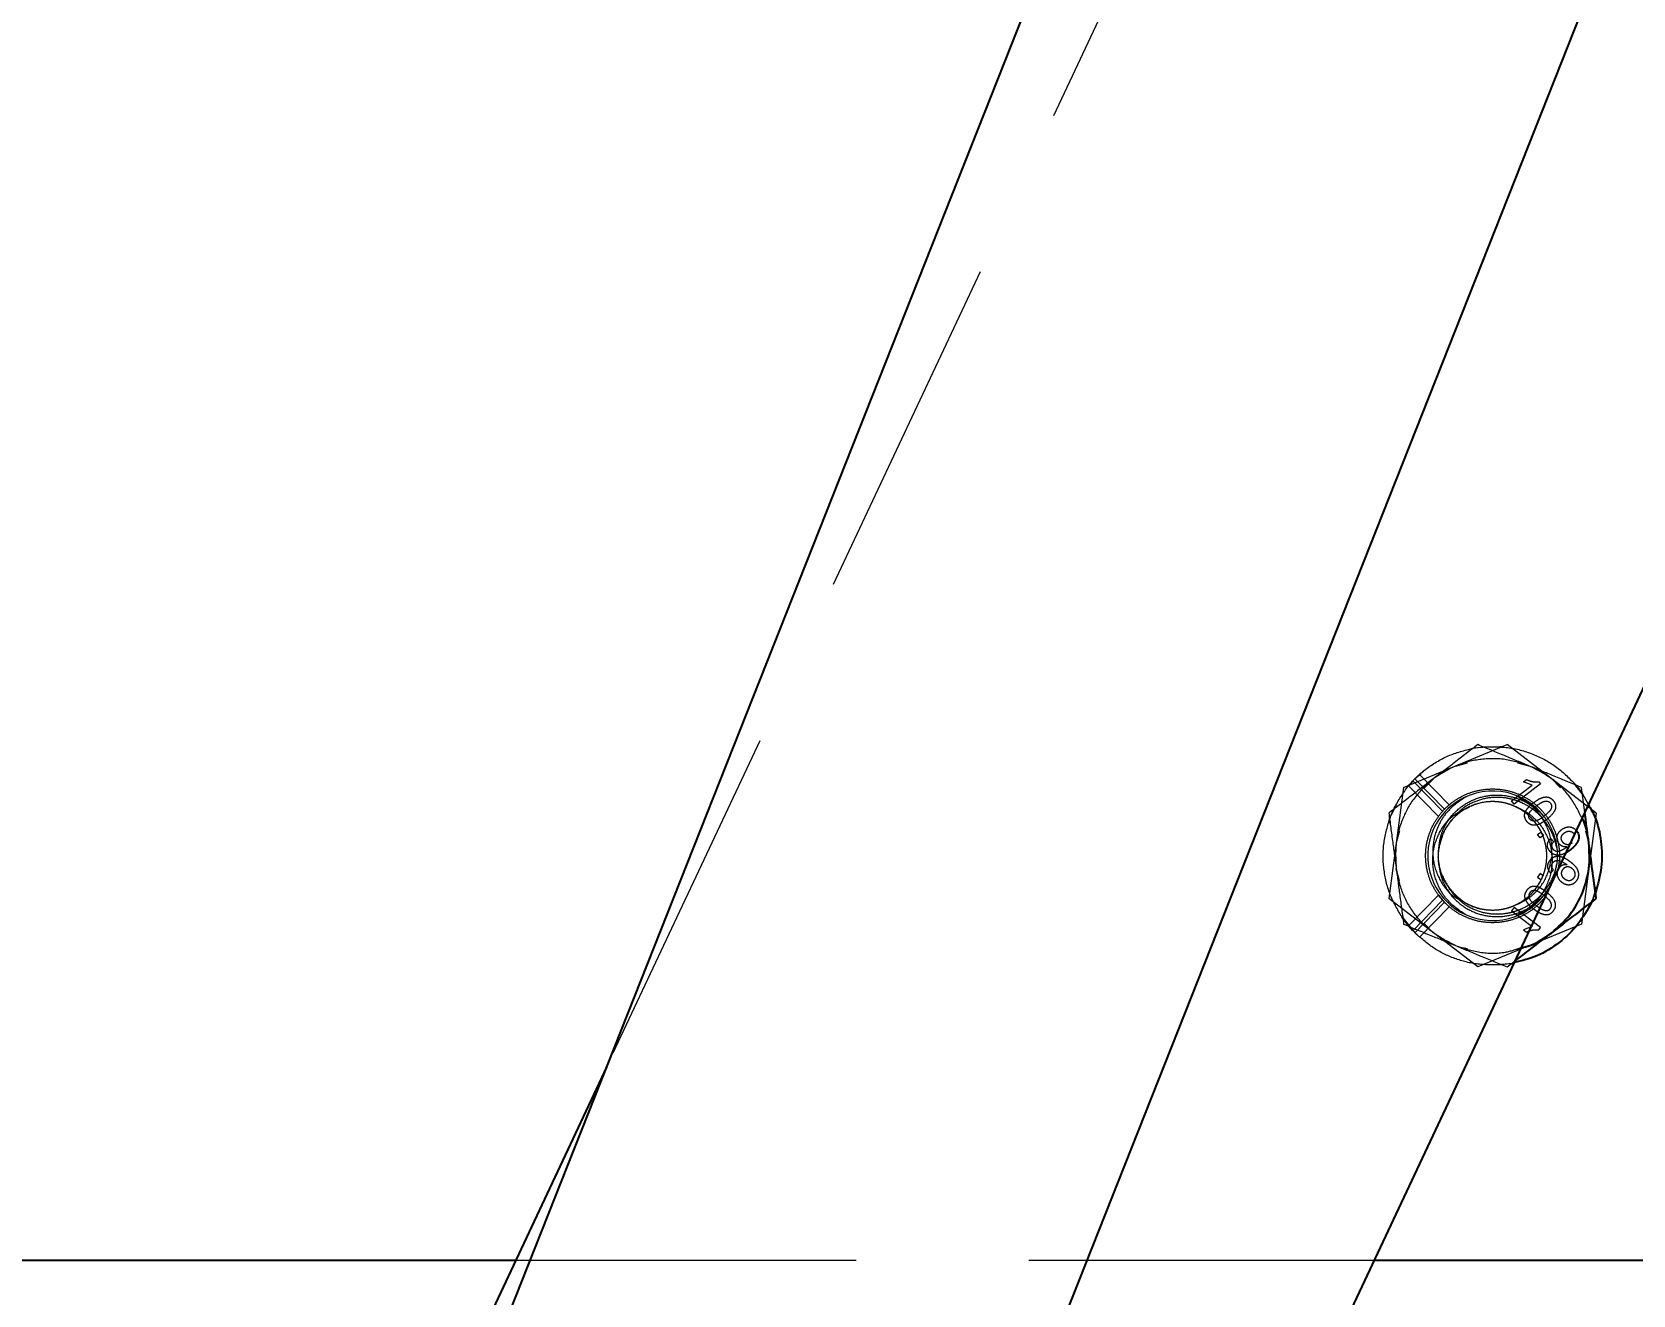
# Model space of a CAD drawing. Header units: millimetres. Extents: x 861 to 27901, y 673 to 17923.
# Drawn here: x 11227.5 to 11423.4, y 5844.6 to 5999.2 of the extents above; entities that cross this region are included whole.
import ezdxf

# ---------------------------------------------------------------- set-up
doc = ezdxf.new("R2010")
doc.units = ezdxf.units.MM
doc.header["$LTSCALE"] = 33.3
doc.linetypes.add('HIDDEN', pattern=[1.905, 1.27, -0.635])
doc.layers.add('CAPA_1', color=7, linetype='Continuous')
doc.styles.add('SLDTEXTSTYLE0', font='TXT', dxfattribs={"width": 0.75})
doc.dimstyles.new('SLDDIMSTYLE0', dxfattribs={"dimtxt": 66.6, "dimasz": 66.6, "dimexe": 0, "dimexo": 0.0625, "dimgap": 16.65, "dimtad": 2, "dimdec": 0, "dimlfac": 1.261261, "dimrnd": 1e-09, "dimzin": 12, "dimdsep": 46, "dimtxsty": 'SLDTEXTSTYLE0', "dimsah": 1, "dimcen": 0.09, "dimadec": 0, "dimazin": 3, "dimtfac": 1, "dimtdec": 0, "dimtofl": 0, "dimtmove": 0, "dimatfit": 3, "dimfxl": 1, "dimfrac": 2, "dimtolj": 1, "dimtzin": 12, "dimarcsym": 0})

# ---------------------------------------------------------------- blocks, each defined once
blk = doc.blocks.new('_D_13')
at = {"layer": 'CAPA_1', "transparency": 16777216}
for p, q in [((9823.17, 6912.25), (14695.32, 6912.25)), ((14662.02, 6912.25), (14662.02, 5357.98)), ((14240.18, 5357.98), (14695.32, 5357.98))]:
    blk.add_line(p, q, dxfattribs=at)
for points in [[(14662.02, 6912.25), (14651.77, 6845.65), (14672.27, 6845.65)], [(14662.02, 5357.98), (14672.27, 5424.58), (14651.77, 5424.58)]]:
    blk.add_solid(points, dxfattribs=at)
at = {"layer": 'CAPA_1', "transparency": 16777216, "insert": (14576.17, 6036.69), "char_height": 66.6, "attachment_point": 1, "rotation": 90, "style": 'SLDTEXTSTYLE0'}
blk.add_mtext('1960', dxfattribs=at)

msp = doc.modelspace()

# ---------------------------------------------------------------- linework, layer by layer
at = {"color": 7, "linetype": 'Continuous', "lineweight": 25}
for p, q in [((11596.3, 6626.54), (11245.93, 5741.55)), ((11304.91, 5718.2), (11521.36, 6264.93)), ((11340.31, 5739.28), (11564.5, 6216.49)), ((11415.82, 5899.14), (11415.22, 5898.74)), ((11415.98, 5899.93), (11415.71, 5899.77)), ((11297.77, 5872.48), (11254.19, 5779.73)), ((11286.64, 5848.8), (11073.24, 5848.8)), ((11774.92, 5848.8), (11391.76, 5848.8))]:
    msp.add_line(p, q, dxfattribs=at)
at = {"color": 1, "linetype": 'HIDDEN', "lineweight": 18}
for p, q in [((11478.39, 6256.94), (11297.77, 5872.48)), ((11395.36, 5906.73), (11408.05, 5911.97)), ((11404.14, 5911.57), (11403.26, 5911.35)), ((11403.86, 5911.53), (11405.09, 5911.69)), ((11405.74, 5911.67), (11404.4, 5911.6)), ((11407.39, 5911.69), (11407.13, 5911.69)), ((11418.94, 5903.59), (11408.05, 5911.97)), ((11401.71, 5909.35), (11403.19, 5909.75)), ((11409.29, 5909.75), (11410.79, 5909.34)), ((11396.49, 5907.53), (11395.96, 5906.93)), ((11399.62, 5903.18), (11395.96, 5906.93)), ((11396.49, 5907.53), (11396.11, 5907.04)), ((11400.13, 5903.81), (11396.49, 5907.53)), ((11397.5, 5908.4), (11396.72, 5907.77)), ((11396.72, 5907.77), (11397.3, 5908.32)), ((11400.35, 5904.05), (11396.72, 5907.77)), ((11397.77, 5908.67), (11397.3, 5908.32)), ((11397.3, 5908.32), (11400.94, 5904.6)), ((11399, 5907.79), (11397.9, 5906.69)), ((11408.56, 5905.09), (11411.08, 5907.02)), ((11412.11, 5907.16), (11408.88, 5904.67)), ((11410.03, 5907.4), (11410.41, 5907.69)), ((11411.08, 5907.02), (11410.03, 5907.4)), ((11411.9, 5907.42), (11412.11, 5907.16)), ((11413.49, 5907.78), (11414.58, 5906.69)), ((11417.36, 5905.76), (11416.25, 5907.2)), ((11416.46, 5907.01), (11417.22, 5906.02)), ((11395.36, 5906.73), (11393.54, 5893.12)), ((11408.88, 5904.67), (11408.56, 5905.09)), ((11417.53, 5903.65), (11417.12, 5906.73)), ((11417.22, 5906.02), (11417.98, 5904.6)), ((11393.72, 5903.08), (11393.51, 5902.32)), ((11393.64, 5902.88), (11394.12, 5904.03)), ((11394.45, 5904.56), (11393.81, 5903.3)), ((11400.35, 5904.05), (11400.94, 5904.6)), ((11400.94, 5904.6), (11401.07, 5904.69)), ((11403.7, 5904.47), (11403.85, 5904.55)), ((11410.63, 5904.92), (11411.08, 5904.64)), ((11411.26, 5904.47), (11411.08, 5904.64)), ((11418.94, 5903.59), (11417.12, 5889.98)), ((11394.85, 5901.41), (11394.45, 5899.93)), ((11411.75, 5900.95), (11412.16, 5901.27)), ((11412.16, 5901.27), (11412.48, 5900.85)), ((11417.63, 5901.41), (11418.03, 5899.91)), ((11412.07, 5900.54), (11411.75, 5900.95)), ((11412.48, 5900.85), (11412.07, 5900.54)), ((11413.36, 5900.48), (11413.72, 5900.1)), ((11415.28, 5899.38), (11415.36, 5899.44)), ((11413.9, 5896.45), (11414.1, 5897.33)), ((11415.28, 5897.33), (11415.36, 5897.27)), ((11394.85, 5895.3), (11394.45, 5896.8)), ((11412.07, 5896.18), (11411.75, 5895.76)), ((11411.75, 5895.76), (11412.16, 5895.44)), ((11412.48, 5895.86), (11412.07, 5896.18)), ((11413.36, 5896.23), (11413.72, 5896.62)), ((11418.03, 5896.79), (11417.63, 5895.3)), ((11399.62, 5893.54), (11395.96, 5889.78)), ((11400.48, 5892.56), (11399.59, 5893.58)), ((11399.62, 5893.54), (11400.13, 5892.91)), ((11400.87, 5894.53), (11401.24, 5894.01)), ((11418.84, 5893.83), (11418.37, 5892.68)), ((11418.57, 5893.17), (11418.98, 5894.46)), ((11404.43, 5884.74), (11393.54, 5893.12)), ((11400.13, 5892.91), (11396.49, 5889.18)), ((11400.35, 5892.66), (11396.72, 5888.94)), ((11397.3, 5888.39), (11400.94, 5892.11)), ((11400.35, 5892.66), (11400.94, 5892.11)), ((11408.88, 5892.04), (11408.56, 5891.63)), ((11408.56, 5891.63), (11411.08, 5889.69)), ((11412.11, 5889.56), (11408.88, 5892.04)), ((11410.79, 5891.91), (11411.32, 5892.28)), ((11412.21, 5893.14), (11411.08, 5892.07)), ((11418.04, 5892.16), (11418.47, 5892.93)), ((11395.24, 5890.74), (11396.79, 5888.88)), ((11395.96, 5889.78), (11395.26, 5890.69)), ((11396.49, 5889.18), (11395.96, 5889.78)), ((11398.99, 5888.93), (11397.9, 5890.02)), ((11417.12, 5889.98), (11404.43, 5884.74)), ((11411.08, 5889.69), (11410.03, 5889.31)), ((11410.03, 5889.31), (11410.41, 5889.02)), ((11411.9, 5889.29), (11412.11, 5889.56)), ((11396.72, 5888.94), (11397.3, 5888.39)), ((11410.77, 5887.36), (11409.29, 5886.97)), ((11408.05, 5884.74), (11408.99, 5885.46)), ((11406.87, 5885.03), (11408.7, 5885.21)), ((11408.62, 5885.18), (11407.39, 5885.02)), ((11408.89, 5885.27), (11408.62, 5885.18)), ((11391.76, 5848.8), (11286.64, 5848.8))]:
    msp.add_line(p, q, dxfattribs=at)
msp.add_arc((11406.24, 5898.36), 7.93, 37.5876, 307.5876, dxfattribs=at)
for points in [[(11394.12, 5904.03), (11394.63, 5904.96), (11395.67, 5906.83), (11398.01, 5909.05), (11400.75, 5910.74), (11402.82, 5911.27), (11403.86, 5911.53)], [(11405.09, 5911.69), (11406.16, 5911.71), (11408.29, 5911.75), (11411.39, 5910.84), (11414.22, 5909.3), (11415.71, 5907.77), (11416.46, 5907.01)], [(11410.77, 5909.35), (11409.78, 5909.67), (11407.8, 5910.32), (11404.65, 5910.26), (11401.6, 5909.49), (11399.86, 5908.35), (11398.99, 5907.78)], [(11398.99, 5907.78), (11398.21, 5907.08), (11396.66, 5905.69), (11395.14, 5902.94), (11394.27, 5899.9), (11394.39, 5897.83), (11394.45, 5896.79)], [(11400.98, 5894.31), (11400.53, 5895.05), (11399.62, 5896.55), (11399.49, 5899.24), (11400.33, 5901.75), (11402.08, 5903.76), (11404.47, 5904.93), (11407.12, 5905.11), (11409.64, 5904.26), (11411.64, 5902.51), (11412.82, 5900.13), (11413, 5897.48), (11412.15, 5894.96), (11410.4, 5892.96), (11408.01, 5891.77), (11405.37, 5891.61), (11402.81, 5892.42), (11401.59, 5893.68), (11400.98, 5894.31)], [(11412.52, 5903.19), (11412.82, 5902.76), (11413.41, 5901.9), (11413.94, 5900.42), (11414.22, 5898.88), (11414.14, 5897.84), (11414.1, 5897.32)], [(11395.26, 5890.69), (11394.71, 5891.61), (11393.61, 5893.44), (11392.86, 5896.57), (11392.77, 5899.8), (11393.35, 5901.85), (11393.64, 5902.88)], [(11400.98, 5894.31), (11400.73, 5894.67), (11400.24, 5895.39), (11399.79, 5896.62), (11399.56, 5897.92), (11399.62, 5898.79), (11399.66, 5899.23)], [(11401.71, 5887.36), (11400.78, 5887.83), (11398.92, 5888.77), (11396.72, 5891.03), (11395.1, 5893.73), (11394.67, 5895.77), (11394.45, 5896.79)], [(11407.39, 5885.02), (11406.41, 5885), (11404.45, 5884.95), (11401.59, 5885.7), (11398.92, 5886.98), (11397.46, 5888.29), (11396.72, 5888.94)]]:
    msp.add_open_spline(points, degree=3, dxfattribs=at)
for points, knots in [([(11404.43, 5911.97), (11403.48, 5911.24), (11401.69, 5909.86), (11399.85, 5908.44), (11398.99, 5907.78)], [0, 0, 0, 0, 0.532771, 1, 1, 1, 1]), ([(11410.77, 5909.35), (11409.77, 5909.76), (11407.62, 5910.65), (11405.54, 5911.51), (11404.43, 5911.97)], [0, 0, 0, 0, 0.467229, 1, 1, 1, 1]), ([(11417.2, 5902.95), (11416.74, 5903.87), (11415.8, 5905.71), (11413.55, 5907.94), (11411.7, 5908.88), (11410.77, 5909.35)], [0, 0, 0, 0, 0.330911, 0.665456, 1, 1, 1, 1]), ([(11417.12, 5906.73), (11416.01, 5907.19), (11413.93, 5908.05), (11411.78, 5908.94), (11410.77, 5909.35)], [0, 0, 0, 0, 0.532771, 1, 1, 1, 1]), ([(11398.99, 5907.78), (11398.12, 5907.12), (11396.28, 5905.7), (11394.5, 5904.32), (11393.54, 5903.59)], [0, 0, 0, 0, 0.467229, 1, 1, 1, 1]), ([(11410.41, 5907.69), (11410.65, 5907.59), (11411.13, 5907.39), (11411.65, 5907.41), (11411.9, 5907.42)], [0, 0, 0, 0, 0.500866, 1, 1, 1, 1]), ([(11399.62, 5893.54), (11399.33, 5893.98), (11398.76, 5894.86), (11398.25, 5896.36), (11398.01, 5897.92), (11398.08, 5899.5), (11398.45, 5901.03), (11399.1, 5902.47), (11400.02, 5903.76), (11401.16, 5904.85), (11402.49, 5905.69), (11403.96, 5906.28), (11405.51, 5906.56), (11407.09, 5906.55), (11408.64, 5906.24), (11410.1, 5905.64), (11411.42, 5904.77), (11412.55, 5903.66), (11413.44, 5902.36), (11414.08, 5900.91), (11414.41, 5899.37), (11414.48, 5897.89), (11414.29, 5896.96), (11414.2, 5896.54)], [0, 0, 0, 0, 0.048061, 0.096122, 0.144184, 0.192245, 0.240306, 0.288367, 0.336428, 0.38449, 0.432551, 0.480612, 0.528673, 0.576735, 0.624796, 0.672857, 0.720918, 0.768979, 0.817041, 0.865102, 0.913163, 0.961224, 1, 1, 1, 1]), ([(11403, 5905.59), (11402.25, 5905.09), (11400.98, 5904.24), (11399.63, 5902.29), (11398.88, 5900.12), (11398.89, 5897.55), (11399.81, 5895.18), (11401.13, 5893.47), (11402.26, 5892.96), (11402.61, 5892.8)], [0, 0, 0, 0, 0.172544, 0.287961, 0.445426, 0.6059, 0.76529, 0.926774, 1, 1, 1, 1]), ([(11399.66, 5899.23), (11399.71, 5899.69), (11399.81, 5900.61), (11400.42, 5902.18), (11401.54, 5903.74), (11403.28, 5905.03), (11405.26, 5905.74), (11407.36, 5905.88), (11409.41, 5905.42), (11411.2, 5904.51), (11412.11, 5903.6), (11412.52, 5903.19)], [0, 0, 0, 0, 0.081677, 0.161349, 0.291035, 0.413148, 0.534221, 0.654765, 0.776346, 0.898839, 1, 1, 1, 1]), ([(11400.98, 5894.31), (11401.17, 5894.07), (11401.66, 5893.49), (11402.37, 5892.93), (11403.02, 5892.54), (11403.48, 5892.31), (11404.06, 5892.07), (11404.5, 5891.94), (11404.74, 5891.89), (11404.74, 5891.89), (11404.74, 5891.89), (11404.74, 5891.89), (11404.74, 5891.89), (11404.75, 5891.88), (11404.75, 5891.88), (11404.77, 5891.88), (11404.8, 5891.87), (11404.87, 5891.86), (11405.08, 5891.82), (11405.79, 5891.7), (11406.6, 5891.7), (11407.39, 5891.81), (11407.84, 5891.9), (11408.35, 5892.05), (11408.8, 5892.22), (11409.07, 5892.35), (11409.34, 5892.48), (11409.68, 5892.67), (11410.16, 5892.98), (11410.61, 5893.34), (11411, 5893.71), (11411.38, 5894.14), (11411.77, 5894.65), (11412.07, 5895.16), (11412.24, 5895.5), (11412.36, 5895.78), (11412.51, 5896.14), (11412.68, 5896.69), (11412.8, 5897.25), (11412.87, 5897.85), (11412.89, 5898.44), (11412.86, 5899), (11412.79, 5899.47), (11412.72, 5899.81), (11412.67, 5900.01), (11412.61, 5900.26), (11412.49, 5900.63), (11412.28, 5901.13), (11412.07, 5901.55), (11411.85, 5901.91), (11411.51, 5902.42), (11410.96, 5903.07), (11410.17, 5903.74), (11409.39, 5904.22), (11408.65, 5904.56), (11407.96, 5904.79), (11407.25, 5904.93), (11406.54, 5905), (11405.31, 5904.99), (11403.55, 5904.57), (11401.62, 5903.3), (11400.18, 5901.46), (11399.83, 5899.97), (11399.66, 5899.23)], [0, 0, 0, 0, 0.025018, 0.062505, 0.073457, 0.087536, 0.104741, 0.12507, 0.12508, 0.125088, 0.125103, 0.125129, 0.125176, 0.125264, 0.125429, 0.125753, 0.126422, 0.127908, 0.131491, 0.144058, 0.187539, 0.197474, 0.209566, 0.225509, 0.240805, 0.248969, 0.250106, 0.265748, 0.281391, 0.297034, 0.312676, 0.325838, 0.344007, 0.365974, 0.374124, 0.375253, 0.390902, 0.40655, 0.422199, 0.437847, 0.456199, 0.471384, 0.483402, 0.495485, 0.499868, 0.500438, 0.516867, 0.531646, 0.544773, 0.556248, 0.566071, 0.595236, 0.625559, 0.651348, 0.670843, 0.691622, 0.711565, 0.729805, 0.750654, 0.81299, 0.875327, 0.937663, 1, 1, 1, 1]), ([(11414.1, 5899.39), (11414.01, 5899.76), (11413.83, 5900.51), (11413.39, 5901.45), (11412.89, 5902.28), (11412.31, 5903.04), (11411.37, 5903.96), (11410.4, 5904.59), (11409.54, 5904.98), (11409.06, 5905.16), (11408.53, 5905.31), (11407.51, 5905.52), (11405.98, 5905.57), (11404.03, 5905.05), (11402.46, 5904.18), (11401.78, 5903.34), (11401.53, 5903.03)], [0, 0, 0, 0, 0.069953, 0.139917, 0.190193, 0.248551, 0.31488, 0.430247, 0.459214, 0.488206, 0.524206, 0.559732, 0.679274, 0.802425, 0.926677, 1, 1, 1, 1]), ([(11413.5, 5898.46), (11413.51, 5898.96), (11413.53, 5900.35), (11412.81, 5902.34), (11411.33, 5904.41), (11409.91, 5905.26), (11409.09, 5905.75)], [0, 0, 0, 0, 0.165547, 0.4587197, 0.6853048, 1, 1, 1, 1]), ([(11411.27, 5904.86), (11411.46, 5905), (11411.83, 5905.27), (11412.37, 5905.52), (11412.83, 5905.58), (11413.17, 5905.52), (11413.47, 5905.35), (11413.63, 5905.18), (11413.7, 5905.09)], [0, 0, 0, 0, 0.250482, 0.500346, 0.631705, 0.750221, 0.874987, 1, 1, 1, 1]), ([(11411.59, 5904.45), (11411.77, 5904.58), (11412.04, 5904.78), (11412.44, 5905), (11412.66, 5905.04), (11412.77, 5905.06)], [0, 0, 0, 0, 0.500372, 0.750515, 1, 1, 1, 1]), ([(11412.77, 5905.06), (11412.83, 5905.06), (11412.93, 5905.06), (11413.09, 5905.01), (11413.22, 5904.93), (11413.29, 5904.85), (11413.33, 5904.81)], [0, 0, 0, 0, 0.250158, 0.500156, 0.750032, 1, 1, 1, 1]), ([(11413.7, 5905.09), (11413.77, 5904.99), (11413.9, 5904.8), (11413.98, 5904.46), (11413.95, 5904.11), (11413.66, 5903.48), (11413.22, 5903.1), (11412.86, 5902.79)], [0, 0, 0, 0, 0.125373, 0.250644, 0.375698, 0.501113, 1, 1, 1, 1]), ([(11393.54, 5903.59), (11393.7, 5902.4), (11394, 5900.17), (11394.31, 5897.86), (11394.45, 5896.79)], [0, 0, 0, 0, 0.532771, 1, 1, 1, 1]), ([(11403, 5891.12), (11402.25, 5891.62), (11400.98, 5892.47), (11399.63, 5894.42), (11398.88, 5896.6), (11398.89, 5899.15), (11399.8, 5901.54), (11401.35, 5903.44), (11402.77, 5904.05), (11403.41, 5904.32)], [0, 0, 0, 0, 0.163193, 0.272354, 0.421286, 0.573063, 0.723815, 0.876546, 1, 1, 1, 1]), ([(11408.95, 5904.42), (11409.37, 5904.24), (11410.21, 5903.89), (11411.65, 5902.79), (11412.98, 5900.99), (11413.58, 5898.72), (11413.51, 5896.43), (11412.81, 5894.37), (11411.32, 5892.3), (11409.91, 5891.45), (11409.09, 5890.96)], [0, 0, 0, 0, 0.079497, 0.158991, 0.315135, 0.461945, 0.560322, 0.714796, 0.834185, 1, 1, 1, 1]), ([(11410.43, 5902.57), (11410.34, 5902.72), (11410.2, 5902.93), (11410.16, 5903.24), (11410.17, 5903.41), (11410.18, 5903.49), (11410.19, 5903.53)], [0, 0, 0, 0, 0.498795, 0.749148, 0.874576, 1, 1, 1, 1]), ([(11410.43, 5902.57), (11410.34, 5902.72), (11410.2, 5902.93), (11410.15, 5903.28), (11410.18, 5903.45), (11410.19, 5903.53)], [0, 0, 0, 0, 0.499036, 0.74951, 1, 1, 1, 1]), ([(11410.19, 5903.53), (11410.24, 5903.67), (11410.35, 5903.94), (11410.71, 5904.4), (11411.05, 5904.68), (11411.27, 5904.86)], [0, 0, 0, 0, 0.249754, 0.499871, 1, 1, 1, 1]), ([(11410.81, 5902.86), (11410.76, 5902.93), (11410.67, 5903.07), (11410.67, 5903.33), (11410.72, 5903.57), (11411, 5903.99), (11411.33, 5904.24), (11411.59, 5904.45)], [0, 0, 0, 0, 0.124696, 0.249462, 0.374432, 0.499637, 1, 1, 1, 1]), ([(11412.55, 5903.21), (11412.28, 5903.01), (11411.95, 5902.76), (11411.47, 5902.6), (11411.22, 5902.6), (11410.98, 5902.68), (11410.86, 5902.8), (11410.81, 5902.86)], [0, 0, 0, 0, 0.50041, 0.625613, 0.75058, 0.875344, 1, 1, 1, 1]), ([(11413.33, 5904.81), (11413.37, 5904.73), (11413.46, 5904.59), (11413.47, 5904.34), (11413.41, 5904.09), (11413.14, 5903.67), (11412.81, 5903.42), (11412.55, 5903.21)], [0, 0, 0, 0, 0.124745, 0.249484, 0.374471, 0.499648, 1, 1, 1, 1]), ([(11412.86, 5902.79), (11412.68, 5902.66), (11412.3, 5902.39), (11411.77, 5902.15), (11411.31, 5902.08), (11410.97, 5902.14), (11410.66, 5902.31), (11410.51, 5902.48), (11410.43, 5902.57)], [0, 0, 0, 0, 0.250476, 0.500347, 0.625768, 0.750176, 0.87497, 1, 1, 1, 1]), ([(11414.37, 5899.86), (11414.32, 5899.93), (11414.23, 5900.06), (11414.15, 5900.29), (11414.13, 5900.54), (11414.15, 5900.78), (11414.23, 5901.02), (11414.39, 5901.3), (11414.58, 5901.47), (11414.7, 5901.57)], [0, 0, 0, 0, 0.125074, 0.250064, 0.373261, 0.500199, 0.624296, 0.750369, 1, 1, 1, 1]), ([(11414.84, 5900.02), (11414.78, 5900.11), (11414.69, 5900.24), (11414.65, 5900.46), (11414.66, 5900.62), (11414.7, 5900.77), (11414.8, 5900.96), (11414.92, 5901.07), (11415, 5901.14)], [0, 0, 0, 0, 0.249521, 0.373851, 0.499889, 0.624096, 0.750315, 1, 1, 1, 1]), ([(11414.7, 5901.57), (11414.84, 5901.67), (11415.06, 5901.81), (11415.4, 5901.89), (11415.66, 5901.9), (11415.91, 5901.86), (11416.24, 5901.73), (11416.41, 5901.54), (11416.53, 5901.41)], [0, 0, 0, 0, 0.249869, 0.376454, 0.500348, 0.627239, 0.750824, 1, 1, 1, 1]), ([(11415, 5901.14), (11415.09, 5901.21), (11415.28, 5901.33), (11415.57, 5901.38), (11415.8, 5901.35), (11416.01, 5901.27), (11416.13, 5901.14), (11416.21, 5901.06)], [0, 0, 0, 0, 0.25025, 0.499842, 0.629576, 0.750665, 1, 1, 1, 1]), ([(11413.22, 5898.95), (11413.14, 5899.07), (11413.02, 5899.25), (11412.96, 5899.53), (11412.96, 5899.81), (11413.08, 5900.16), (11413.27, 5900.37), (11413.36, 5900.48)], [0, 0, 0, 0, 0.249859, 0.375718, 0.500481, 0.749846, 1, 1, 1, 1]), ([(11413.72, 5900.1), (11413.66, 5900.03), (11413.56, 5899.9), (11413.48, 5899.71), (11413.47, 5899.55), (11413.49, 5899.43), (11413.54, 5899.32), (11413.59, 5899.25), (11413.61, 5899.21)], [0, 0, 0, 0, 0.276477, 0.499318, 0.623718, 0.749496, 0.874756, 1, 1, 1, 1]), ([(11413.61, 5899.21), (11413.66, 5899.16), (11413.77, 5899.04), (11413.98, 5898.93), (11414.22, 5898.9), (11414.68, 5899), (11415.01, 5899.21), (11415.28, 5899.38)], [0, 0, 0, 0, 0.1252073, 0.25031, 0.3753386, 0.5006201, 1, 1, 1, 1]), ([(11415.36, 5899.44), (11415.26, 5899.44), (11415.08, 5899.43), (11414.81, 5899.51), (11414.55, 5899.65), (11414.43, 5899.79), (11414.37, 5899.86)], [0, 0, 0, 0, 0.248943, 0.49945, 0.750285, 1, 1, 1, 1]), ([(11415.71, 5899.77), (11415.71, 5899.77), (11415.66, 5899.74), (11415.55, 5899.72), (11415.38, 5899.71), (11415.22, 5899.74), (11415.02, 5899.82), (11414.91, 5899.94), (11414.84, 5900.02)], [0, 0, 0, 0, 0.003927, 0.174244, 0.336427, 0.505236, 0.669063, 1, 1, 1, 1]), ([(11399.66, 5897.49), (11399.71, 5897.02), (11399.81, 5896.1), (11400.42, 5894.53), (11401.54, 5892.97), (11403.28, 5891.68), (11405.26, 5890.97), (11407.36, 5890.83), (11409.41, 5891.29), (11411.2, 5892.21), (11412.11, 5893.11), (11412.52, 5893.52)], [0, 0, 0, 0, 0.081677, 0.161349, 0.291035, 0.413148, 0.534221, 0.654765, 0.776346, 0.898839, 1, 1, 1, 1]), ([(11414.1, 5897.32), (11414.01, 5896.95), (11413.83, 5896.21), (11413.39, 5895.26), (11412.89, 5894.43), (11412.31, 5893.67), (11411.37, 5892.75), (11410.4, 5892.12), (11409.54, 5891.73), (11409.06, 5891.56), (11408.53, 5891.4), (11407.51, 5891.19), (11405.98, 5891.15), (11404.03, 5891.65), (11402.24, 5892.69), (11401.4, 5893.77), (11400.98, 5894.31)], [0, 0, 0, 0, 0.0665559, 0.1331219, 0.1809557, 0.23648, 0.2995873, 0.4093512, 0.4369113, 0.4644955, 0.4987473, 0.5325478, 0.6462839, 0.7634544, 0.8816712, 1, 1, 1, 1]), ([(11408.95, 5892.29), (11409.37, 5892.47), (11410.21, 5892.82), (11411.65, 5893.92), (11413.02, 5895.72), (11413.34, 5897.43), (11413.5, 5898.25)], [0, 0, 0, 0, 0.172574, 0.345139, 0.684098, 1, 1, 1, 1]), ([(11411.08, 5892.07), (11411.35, 5892.3), (11411.71, 5892.6), (11412.07, 5892.98), (11412.29, 5893.22), (11412.54, 5893.53), (11412.84, 5893.95), (11413.29, 5894.68), (11413.81, 5895.79), (11414, 5896.81), (11414.1, 5897.32)], [0, 0, 0, 0, 0.174168, 0.224334, 0.249848, 0.333258, 0.41667, 0.500084, 0.750043, 1, 1, 1, 1]), ([(11413.22, 5897.76), (11413.14, 5897.64), (11413.02, 5897.46), (11412.96, 5897.18), (11412.96, 5896.9), (11413.08, 5896.55), (11413.27, 5896.34), (11413.36, 5896.23)], [0, 0, 0, 0, 0.249859, 0.375956, 0.500482, 0.749847, 1, 1, 1, 1]), ([(11415.22, 5898.74), (11415.22, 5898.74), (11415.01, 5898.6), (11414.65, 5898.46), (11414.16, 5898.42), (11413.79, 5898.5), (11413.47, 5898.67), (11413.3, 5898.86), (11413.22, 5898.95)], [0, 0, 0, 0, 0.009851, 0.33963, 0.508435, 0.669859, 0.83486, 1, 1, 1, 1]), ([(11415.82, 5897.57), (11415.62, 5897.72), (11415.22, 5898.01), (11414.65, 5898.25), (11414.15, 5898.29), (11413.79, 5898.22), (11413.47, 5898.04), (11413.3, 5897.85), (11413.22, 5897.76)], [0, 0, 0, 0, 0.250485, 0.500118, 0.62804, 0.750092, 0.874994, 1, 1, 1, 1]), ([(11413.72, 5896.62), (11413.66, 5896.69), (11413.56, 5896.81), (11413.48, 5897), (11413.47, 5897.16), (11413.5, 5897.32), (11413.57, 5897.43), (11413.61, 5897.5)], [0, 0, 0, 0, 0.277074, 0.499914, 0.624834, 0.750381, 1, 1, 1, 1]), ([(11413.61, 5897.5), (11413.66, 5897.56), (11413.77, 5897.67), (11413.98, 5897.78), (11414.22, 5897.81), (11414.68, 5897.71), (11415.01, 5897.5), (11415.28, 5897.33)], [0, 0, 0, 0, 0.125207, 0.25031, 0.375339, 0.50062, 1, 1, 1, 1]), ([(11415.36, 5897.27), (11415.26, 5897.27), (11415.08, 5897.28), (11414.8, 5897.2), (11414.55, 5897.06), (11414.43, 5896.92), (11414.37, 5896.85)], [0, 0, 0, 0, 0.24954, 0.50198, 0.751372, 1, 1, 1, 1]), ([(11416.53, 5895.3), (11416.6, 5895.4), (11416.72, 5895.58), (11416.8, 5895.92), (11416.8, 5896.25), (11416.68, 5896.69), (11416.34, 5897.15), (11415.99, 5897.43), (11415.82, 5897.57)], [0, 0, 0, 0, 0.1250636, 0.2500896, 0.37511, 0.5001694, 0.749441, 1, 1, 1, 1]), ([(11394.45, 5896.79), (11394.6, 5895.71), (11394.9, 5893.4), (11395.2, 5891.17), (11395.36, 5889.98)], [0, 0, 0, 0, 0.467229, 1, 1, 1, 1]), ([(11414.37, 5896.85), (11414.34, 5896.82), (11414.3, 5896.75), (11414.22, 5896.61), (11414.15, 5896.42), (11414.13, 5896.17), (11414.15, 5895.93), (11414.23, 5895.7), (11414.39, 5895.41), (11414.58, 5895.25), (11414.7, 5895.14)], [0, 0, 0, 0, 0.062611, 0.125226, 0.250194, 0.373586, 0.500286, 0.62458, 0.750412, 1, 1, 1, 1]), ([(11414.84, 5896.69), (11414.78, 5896.6), (11414.69, 5896.47), (11414.65, 5896.26), (11414.66, 5896.1), (11414.7, 5895.94), (11414.8, 5895.75), (11414.92, 5895.64), (11415, 5895.57)], [0, 0, 0, 0, 0.2495203, 0.3735284, 0.4998884, 0.6237899, 0.7503157, 1, 1, 1, 1]), ([(11414.7, 5895.14), (11414.84, 5895.04), (11415.06, 5894.9), (11415.4, 5894.82), (11415.66, 5894.81), (11415.91, 5894.86), (11416.24, 5894.99), (11416.41, 5895.18), (11416.53, 5895.3)], [0, 0, 0, 0, 0.249869, 0.376654, 0.500348, 0.627459, 0.750824, 1, 1, 1, 1]), ([(11415.98, 5896.79), (11415.89, 5896.85), (11415.76, 5896.94), (11415.55, 5897), (11415.38, 5897), (11415.22, 5896.98), (11415.02, 5896.89), (11414.91, 5896.77), (11414.84, 5896.69)], [0, 0, 0, 0, 0.249977, 0.377915, 0.500342, 0.627106, 0.750811, 1, 1, 1, 1]), ([(11415, 5895.57), (11415.09, 5895.51), (11415.28, 5895.38), (11415.57, 5895.33), (11415.8, 5895.36), (11416.01, 5895.45), (11416.13, 5895.57), (11416.21, 5895.65)], [0, 0, 0, 0, 0.25025, 0.499841, 0.629288, 0.750666, 1, 1, 1, 1]), ([(11416.21, 5895.65), (11416.27, 5895.75), (11416.36, 5895.88), (11416.38, 5896.1), (11416.36, 5896.26), (11416.3, 5896.42), (11416.19, 5896.61), (11416.07, 5896.71), (11415.98, 5896.79)], [0, 0, 0, 0, 0.249017, 0.371845, 0.499365, 0.623226, 0.749892, 1, 1, 1, 1]), ([(11412.74, 5893.38), (11412.41, 5893), (11411.75, 5892.21), (11410.49, 5891.3), (11409.07, 5890.61), (11407.54, 5890.22), (11405.96, 5890.12), (11404.39, 5890.32), (11402.9, 5890.83), (11401.51, 5891.59), (11400.74, 5892.3), (11400.35, 5892.66)], [0, 0, 0, 0, 0.10655, 0.218231, 0.329912, 0.441594, 0.553275, 0.664956, 0.776637, 0.888319, 1, 1, 1, 1]), ([(11410.43, 5894.14), (11410.34, 5893.99), (11410.2, 5893.78), (11410.16, 5893.48), (11410.17, 5893.31), (11410.18, 5893.22), (11410.19, 5893.18)], [0, 0, 0, 0, 0.498795, 0.749148, 0.874576, 1, 1, 1, 1]), ([(11410.43, 5894.14), (11410.34, 5893.99), (11410.2, 5893.78), (11410.15, 5893.43), (11410.18, 5893.26), (11410.19, 5893.18)], [0, 0, 0, 0, 0.4990363, 0.7495102, 1, 1, 1, 1]), ([(11412.86, 5893.92), (11412.68, 5894.05), (11412.3, 5894.32), (11411.77, 5894.57), (11411.31, 5894.63), (11410.97, 5894.57), (11410.66, 5894.4), (11410.51, 5894.23), (11410.43, 5894.14)], [0, 0, 0, 0, 0.2504715, 0.5003388, 0.6261881, 0.7501805, 0.8749718, 1, 1, 1, 1]), ([(11410.81, 5893.85), (11410.76, 5893.78), (11410.67, 5893.64), (11410.67, 5893.39), (11410.72, 5893.14), (11411, 5892.73), (11411.33, 5892.47), (11411.59, 5892.26)], [0, 0, 0, 0, 0.124696, 0.249462, 0.374432, 0.499637, 1, 1, 1, 1]), ([(11412.55, 5893.5), (11412.28, 5893.7), (11411.95, 5893.95), (11411.47, 5894.12), (11411.22, 5894.11), (11410.98, 5894.03), (11410.86, 5893.91), (11410.81, 5893.85)], [0, 0, 0, 0, 0.50041, 0.625613, 0.75058, 0.875344, 1, 1, 1, 1]), ([(11413.33, 5891.91), (11413.37, 5891.98), (11413.46, 5892.12), (11413.47, 5892.37), (11413.41, 5892.62), (11413.14, 5893.04), (11412.81, 5893.3), (11412.55, 5893.5)], [0, 0, 0, 0, 0.124745, 0.249484, 0.374471, 0.499648, 1, 1, 1, 1]), ([(11413.7, 5891.62), (11413.77, 5891.72), (11413.9, 5891.91), (11413.98, 5892.25), (11413.95, 5892.6), (11413.66, 5893.24), (11413.22, 5893.61), (11412.86, 5893.92)], [0, 0, 0, 0, 0.1253733, 0.2506437, 0.3756975, 0.5011132, 1, 1, 1, 1]), ([(11410.19, 5893.18), (11410.24, 5893.04), (11410.35, 5892.77), (11410.71, 5892.31), (11411.05, 5892.03), (11411.27, 5891.85)], [0, 0, 0, 0, 0.249754, 0.499871, 1, 1, 1, 1]), ([(11411.27, 5891.85), (11411.46, 5891.71), (11411.83, 5891.44), (11412.37, 5891.2), (11412.83, 5891.14), (11413.17, 5891.19), (11413.47, 5891.36), (11413.63, 5891.54), (11413.7, 5891.62)], [0, 0, 0, 0, 0.250482, 0.500345, 0.631866, 0.750221, 0.874987, 1, 1, 1, 1]), ([(11411.59, 5892.26), (11411.77, 5892.13), (11412.04, 5891.93), (11412.44, 5891.72), (11412.66, 5891.67), (11412.77, 5891.65)], [0, 0, 0, 0, 0.500372, 0.750515, 1, 1, 1, 1]), ([(11412.77, 5891.65), (11412.83, 5891.65), (11412.93, 5891.65), (11413.09, 5891.7), (11413.2, 5891.77), (11413.28, 5891.84), (11413.31, 5891.89), (11413.33, 5891.91)], [0, 0, 0, 0, 0.250055, 0.499949, 0.749722, 0.874857, 1, 1, 1, 1]), ([(11395.36, 5889.98), (11396.47, 5889.52), (11398.55, 5888.66), (11400.7, 5887.78), (11401.71, 5887.36)], [0, 0, 0, 0, 0.532771, 1, 1, 1, 1]), ([(11410.41, 5889.02), (11410.65, 5889.12), (11411.13, 5889.33), (11411.65, 5889.3), (11411.9, 5889.29)], [0, 0, 0, 0, 0.500866, 1, 1, 1, 1]), ([(11414.58, 5890.02), (11414.25, 5889.6), (11413.89, 5889.15), (11413.4, 5888.87), (11413.36, 5888.85)], [0, 0, 0, 0, 0.928699, 1, 1, 1, 1]), ([(11403.19, 5886.97), (11402.66, 5887.04), (11402.09, 5887.13), (11401.6, 5887.42), (11401.57, 5887.44)], [0, 0, 0, 0, 0.928699, 1, 1, 1, 1]), ([(11401.71, 5887.36), (11402.69, 5887.04), (11404.67, 5886.41), (11407.48, 5886.37), (11409.11, 5886.89), (11409.75, 5887.09)], [0, 0, 0, 0, 0.37771, 0.755421, 1, 1, 1, 1]), ([(11401.71, 5887.36), (11402.71, 5886.95), (11404.86, 5886.06), (11406.94, 5885.2), (11408.05, 5884.74)], [0, 0, 0, 0, 0.467229, 1, 1, 1, 1])]:
    msp.add_open_spline(points, degree=3, knots=knots, dxfattribs=at)
at = {"color": 7, "linetype": 'Continuous', "lineweight": 25}
for points, knots in [([(11418.03, 5899.93), (11417.88, 5901.01), (11417.72, 5902.27), (11417.56, 5903.48), (11417.53, 5903.65)], [0, 0, 0, 0, 0.860618, 1, 1, 1, 1]), ([(11417.98, 5904.6), (11418.24, 5904.14), (11419.04, 5902.76), (11419.61, 5900.13), (11419.72, 5896.92), (11419.13, 5894.86), (11418.84, 5893.83)], [0, 0, 0, 0, 0.141378, 0.427585, 0.713793, 1, 1, 1, 1]), ([(11416.53, 5901.41), (11416.6, 5901.32), (11416.72, 5901.13), (11416.8, 5900.8), (11416.8, 5900.46), (11416.68, 5900.02), (11416.34, 5899.56), (11415.99, 5899.28), (11415.82, 5899.14)], [0, 0, 0, 0, 0.125064, 0.25009, 0.37511, 0.500169, 0.749441, 1, 1, 1, 1]), ([(11418.03, 5899.93), (11417.88, 5900.98), (11417.74, 5902.04), (11417.21, 5902.94), (11417.2, 5902.95)], [0, 0, 0, 0, 0.989256, 1, 1, 1, 1]), ([(11418.94, 5893.12), (11418.78, 5894.31), (11418.48, 5896.54), (11418.17, 5898.85), (11418.03, 5899.93)], [0, 0, 0, 0, 0.532771, 1, 1, 1, 1]), ([(11418.37, 5892.68), (11417.85, 5891.75), (11416.81, 5889.88), (11414.47, 5887.66), (11411.81, 5886.01), (11409.84, 5885.51), (11408.89, 5885.27)], [0, 0, 0, 0, 0.25568, 0.511359, 0.767039, 1, 1, 1, 1]), ([(11413.49, 5888.93), (11414.36, 5889.59), (11416.2, 5891.01), (11417.98, 5892.39), (11418.94, 5893.12)], [0, 0, 0, 0, 0.467229, 1, 1, 1, 1]), ([(11408.99, 5885.46), (11409.63, 5885.96), (11411.11, 5887.09), (11412.63, 5888.27), (11413.49, 5888.93)], [0, 0, 0, 0, 0.434903, 1, 1, 1, 1]), ([(11409.75, 5887.09), (11410.11, 5887.17), (11411.48, 5887.49), (11412.64, 5888.32), (11413.49, 5888.93)], [0, 0, 0, 0, 0.2606116, 1, 1, 1, 1])]:
    msp.add_open_spline(points, degree=3, knots=knots, dxfattribs=at)
msp.add_open_spline([(11413.49, 5888.93), (11414.27, 5889.63), (11415.82, 5891.02), (11417.35, 5893.78), (11418.21, 5896.81), (11418.09, 5898.89), (11418.03, 5899.93)], degree=3, dxfattribs=at)

# ---------------------------------------------------------------- dimensions: what is measured, and where the dimension line sits
at = {"layer": 'CAPA_1'}
dim = msp.add_linear_dim(base=(14662.02, 5357.98), p1=(9780.88, 6912.25), p2=(14197.89, 5357.98), angle=90, dimstyle='SLDDIMSTYLE0', dxfattribs=at)
dim.commit()
dim.dimension.update_dxf_attribs({"geometry": '_D_13', "text_midpoint": (14662.02, 6135.11), "dimtype": 160})

doc.saveas('drawing.dxf')
